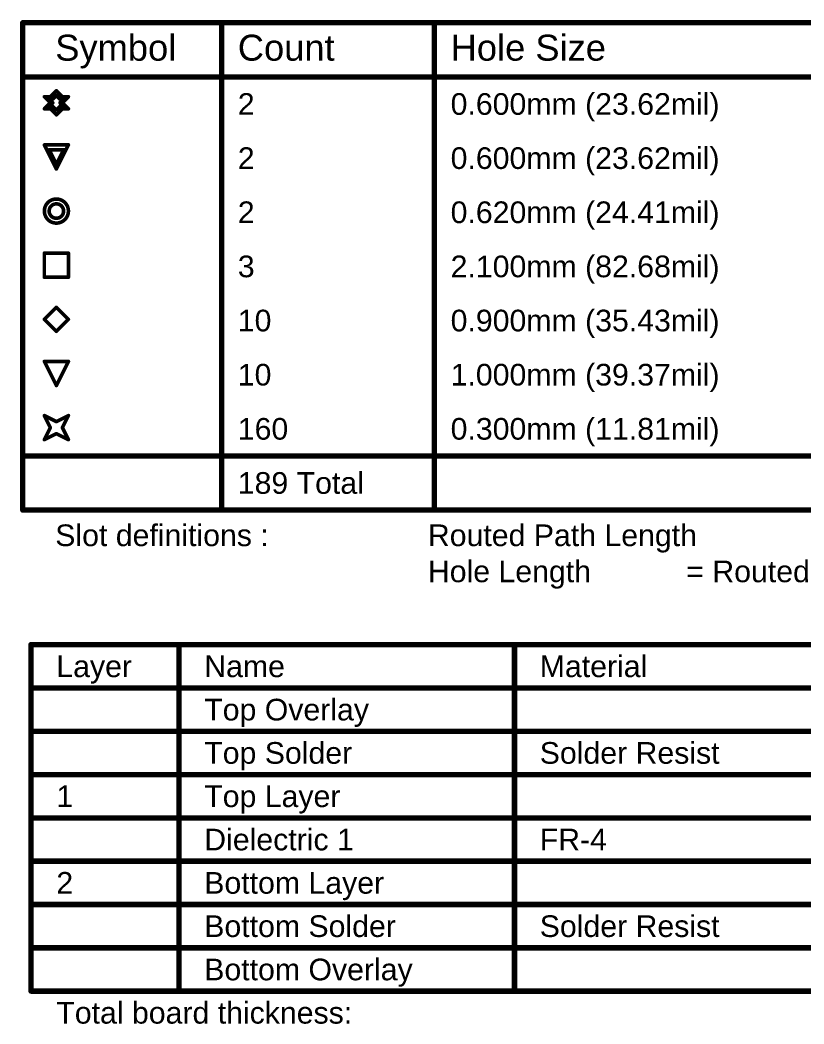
# Model space of a CAD drawing. Header units: inches. Extents: x -5 to 426, y -53 to 116.
# Drawn here: x 83.6 to 138.8, y -38.6 to 32.1 of the extents above; entities that cross this region are included whole.
import ezdxf

# ---------------------------------------------------------------- set-up
doc = ezdxf.new("R2010")
doc.units = ezdxf.units.IN
doc.layers.add('Drill Drawing', color=1, linetype='Continuous')
doc.layers.add('Fabrication', color=76, linetype='Continuous')
doc.styles.add('Arial', font='', dxfattribs={"height": 0.2})
doc.styles.get('Arial').set_extended_font_data('Arial')

msp = doc.modelspace()

# ---------------------------------------------------------------- linework, layer by layer
at = {"layer": 'Drill Drawing'}
for points, const_width in [([(83.782, 31.901), (425.874, 31.901)], 0.381), ([(83.782, -2.389), (83.782, 31.901)], 0.381), ([(97.774, -2.389), (97.774, 31.901)], 0.381), ([(112.756, -2.389), (112.756, 31.901)], 0.381), ([(83.782, 28.091), (425.874, 28.091)], 0.381), ([(85.724, 26.694), (86.147, 27.117)], 0.254), ([(85.893, 26.525), (86.147, 26.779)], 0.254), ([(86.147, 27.117), (86.571, 26.694)], 0.254), ([(86.147, 26.779), (86.401, 26.525)], 0.254), ([(85.301, 26.694), (85.724, 26.271)], 0.254), ([(85.301, 26.694), (85.724, 26.694)], 0.254), ([(85.301, 25.847), (85.724, 26.271)], 0.254), ([(85.639, 26.525), (85.893, 26.271)], 0.254), ([(85.639, 26.525), (85.893, 26.525)], 0.254), ([(85.639, 26.017), (85.893, 26.271)], 0.254), ([(85.639, 26.017), (85.893, 26.017)], 0.254), ([(85.893, 26.017), (86.147, 25.763)], 0.254), ([(86.147, 25.763), (86.401, 26.017)], 0.254), ([(86.401, 26.525), (86.655, 26.525)], 0.254), ([(86.401, 26.271), (86.655, 26.525)], 0.254), ([(86.401, 26.271), (86.655, 26.017)], 0.254), ([(86.401, 26.017), (86.655, 26.017)], 0.254), ([(86.571, 26.694), (86.994, 26.694)], 0.254), ([(86.571, 26.271), (86.994, 26.694)], 0.254), ([(86.571, 26.271), (86.994, 25.847)], 0.254), ([(85.301, 25.847), (85.724, 25.847)], 0.254), ([(85.724, 25.847), (86.147, 25.424)], 0.254), ([(86.147, 25.424), (86.571, 25.847)], 0.254), ([(86.571, 25.847), (86.994, 25.847)], 0.254), ([(85.301, 23.307), (86.994, 23.307)], 0.254), ([(85.301, 23.307), (86.147, 21.614)], 0.254), ([(86.147, 21.614), (86.994, 23.307)], 0.254), ([(85.639, 22.969), (86.655, 22.969)], 0.254), ([(85.639, 22.969), (86.147, 21.953)], 0.254), ([(86.147, 21.953), (86.655, 22.969)], 0.254), ([(85.301, 15.687), (86.994, 15.687)], 0.254), ([(85.301, 13.994), (85.301, 15.687)], 0.254), ([(86.994, 13.994), (86.994, 15.687)], 0.254), ([(85.301, 13.994), (86.994, 13.994)], 0.254), ([(85.301, 11.031), (86.147, 11.877)], 0.254), ([(86.147, 11.877), (86.994, 11.031)], 0.254), ([(85.301, 11.031), (86.147, 10.184)], 0.254), ([(86.147, 10.184), (86.994, 11.031)], 0.254), ([(85.301, 8.067), (86.994, 8.067)], 0.254), ([(85.301, 8.067), (86.147, 6.374)], 0.254), ([(86.147, 6.374), (86.994, 8.067)], 0.254), ([(85.301, 4.257), (86.147, 3.834)], 0.254), ([(85.301, 4.257), (85.724, 3.411)], 0.254), ([(86.147, 3.834), (86.994, 4.257)], 0.254), ([(86.571, 3.411), (86.994, 4.257)], 0.254), ([(85.301, 2.564), (85.724, 3.411)], 0.254), ([(86.571, 3.411), (86.994, 2.564)], 0.254), ([(85.301, 2.564), (86.147, 2.987)], 0.254), ([(86.147, 2.987), (86.994, 2.564)], 0.254), ([(83.782, 1.421), (425.874, 1.421)], 0.381), ([(83.782, -2.389), (425.874, -2.389)], 0.381)]:
    msp.add_lwpolyline(points, dxfattribs=dict(at, const_width=const_width))
for points, const_width in [([(83.687, 31.901, 1), (83.877, 31.901, 1)], 0.191), ([(83.687, 31.901, 1), (83.877, 31.901, 1)], 0.191), ([(97.679, 31.901, 1), (97.869, 31.901, 1)], 0.191), ([(112.661, 31.901, 1), (112.851, 31.901, 1)], 0.191), ([(83.687, 28.091, 1), (83.877, 28.091, 1)], 0.191), ([(86.084, 27.117, 1), (86.211, 27.117, 1)], 0.127), ([(86.084, 27.117, 1), (86.211, 27.117, 1)], 0.127), ([(86.084, 26.779, 1), (86.211, 26.779, 1)], 0.127), ([(86.084, 26.779, 1), (86.211, 26.779, 1)], 0.127), ([(85.237, 26.694, 1), (85.364, 26.694, 1)], 0.127), ([(85.237, 26.694, 1), (85.364, 26.694, 1)], 0.127), ([(85.576, 26.525, 1), (85.703, 26.525, 1)], 0.127), ([(85.576, 26.525, 1), (85.703, 26.525, 1)], 0.127), ([(85.576, 26.017, 1), (85.703, 26.017, 1)], 0.127), ([(85.576, 26.017, 1), (85.703, 26.017, 1)], 0.127), ([(85.66, 26.694, 1), (85.787, 26.694, 1)], 0.127), ([(85.66, 26.694, 1), (85.787, 26.694, 1)], 0.127), ([(85.66, 26.271, 1), (85.787, 26.271, 1)], 0.127), ([(85.66, 26.271, 1), (85.787, 26.271, 1)], 0.127), ([(85.83, 26.525, 1), (85.957, 26.525, 1)], 0.127), ([(85.83, 26.525, 1), (85.957, 26.525, 1)], 0.127), ([(85.83, 26.271, 1), (85.957, 26.271, 1)], 0.127), ([(85.83, 26.271, 1), (85.957, 26.271, 1)], 0.127), ([(85.83, 26.017, 1), (85.957, 26.017, 1)], 0.127), ([(85.83, 26.017, 1), (85.957, 26.017, 1)], 0.127), ([(86.338, 26.525, 1), (86.465, 26.525, 1)], 0.127), ([(86.338, 26.525, 1), (86.465, 26.525, 1)], 0.127), ([(86.338, 26.271, 1), (86.465, 26.271, 1)], 0.127), ([(86.338, 26.271, 1), (86.465, 26.271, 1)], 0.127), ([(86.338, 26.017, 1), (86.465, 26.017, 1)], 0.127), ([(86.338, 26.017, 1), (86.465, 26.017, 1)], 0.127), ([(86.507, 26.694, 1), (86.634, 26.694, 1)], 0.127), ([(86.507, 26.694, 1), (86.634, 26.694, 1)], 0.127), ([(86.507, 26.271, 1), (86.634, 26.271, 1)], 0.127), ([(86.507, 26.271, 1), (86.634, 26.271, 1)], 0.127), ([(86.592, 26.525, 1), (86.719, 26.525, 1)], 0.127), ([(86.592, 26.525, 1), (86.719, 26.525, 1)], 0.127), ([(86.592, 26.017, 1), (86.719, 26.017, 1)], 0.127), ([(86.592, 26.017, 1), (86.719, 26.017, 1)], 0.127), ([(86.93, 26.694, 1), (87.057, 26.694, 1)], 0.127), ([(86.93, 26.694, 1), (87.057, 26.694, 1)], 0.127), ([(85.237, 25.847, 1), (85.364, 25.847, 1)], 0.127), ([(85.237, 25.847, 1), (85.364, 25.847, 1)], 0.127), ([(85.66, 25.847, 1), (85.787, 25.847, 1)], 0.127), ([(85.66, 25.847, 1), (85.787, 25.847, 1)], 0.127), ([(86.084, 25.763, 1), (86.211, 25.763, 1)], 0.127), ([(86.084, 25.763, 1), (86.211, 25.763, 1)], 0.127), ([(86.084, 25.424, 1), (86.211, 25.424, 1)], 0.127), ([(86.084, 25.424, 1), (86.211, 25.424, 1)], 0.127), ([(86.507, 25.847, 1), (86.634, 25.847, 1)], 0.127), ([(86.507, 25.847, 1), (86.634, 25.847, 1)], 0.127), ([(86.93, 25.847, 1), (87.057, 25.847, 1)], 0.127), ([(86.93, 25.847, 1), (87.057, 25.847, 1)], 0.127), ([(85.237, 23.307, 1), (85.364, 23.307, 1)], 0.127), ([(85.237, 23.307, 1), (85.364, 23.307, 1)], 0.127), ([(86.93, 23.307, 1), (87.057, 23.307, 1)], 0.127), ([(86.93, 23.307, 1), (87.057, 23.307, 1)], 0.127), ([(85.576, 22.969, 1), (85.703, 22.969, 1)], 0.127), ([(85.576, 22.969, 1), (85.703, 22.969, 1)], 0.127), ([(86.592, 22.969, 1), (86.719, 22.969, 1)], 0.127), ([(86.592, 22.969, 1), (86.719, 22.969, 1)], 0.127), ([(86.084, 21.953, 1), (86.211, 21.953, 1)], 0.127), ([(86.084, 21.953, 1), (86.211, 21.953, 1)], 0.127), ([(86.084, 21.614, 1), (86.211, 21.614, 1)], 0.127), ([(86.084, 21.614, 1), (86.211, 21.614, 1)], 0.127), ([(86.994, 18.651, 1), (85.301, 18.651, 1)], 0.254), ([(86.655, 18.651, 1), (85.639, 18.651, 1)], 0.254), ([(85.237, 18.651, 1), (85.364, 18.651, 1)], 0.127), ([(85.576, 18.651, 1), (85.703, 18.651, 1)], 0.127), ([(86.592, 18.651, 1), (86.719, 18.651, 1)], 0.127), ([(86.93, 18.651, 1), (87.057, 18.651, 1)], 0.127), ([(85.237, 15.687, 1), (85.364, 15.687, 1)], 0.127), ([(85.237, 15.687, 1), (85.364, 15.687, 1)], 0.127), ([(86.93, 15.687, 1), (87.057, 15.687, 1)], 0.127), ([(86.93, 15.687, 1), (87.057, 15.687, 1)], 0.127), ([(85.237, 13.994, 1), (85.364, 13.994, 1)], 0.127), ([(85.237, 13.994, 1), (85.364, 13.994, 1)], 0.127), ([(86.93, 13.994, 1), (87.057, 13.994, 1)], 0.127), ([(86.93, 13.994, 1), (87.057, 13.994, 1)], 0.127), ([(86.084, 11.877, 1), (86.211, 11.877, 1)], 0.127), ([(86.084, 11.877, 1), (86.211, 11.877, 1)], 0.127), ([(85.237, 11.031, 1), (85.364, 11.031, 1)], 0.127), ([(85.237, 11.031, 1), (85.364, 11.031, 1)], 0.127), ([(86.93, 11.031, 1), (87.057, 11.031, 1)], 0.127), ([(86.93, 11.031, 1), (87.057, 11.031, 1)], 0.127), ([(86.084, 10.184, 1), (86.211, 10.184, 1)], 0.127), ([(86.084, 10.184, 1), (86.211, 10.184, 1)], 0.127), ([(85.237, 8.067, 1), (85.364, 8.067, 1)], 0.127), ([(85.237, 8.067, 1), (85.364, 8.067, 1)], 0.127), ([(86.93, 8.067, 1), (87.057, 8.067, 1)], 0.127), ([(86.93, 8.067, 1), (87.057, 8.067, 1)], 0.127), ([(86.084, 6.374, 1), (86.211, 6.374, 1)], 0.127), ([(86.084, 6.374, 1), (86.211, 6.374, 1)], 0.127), ([(85.237, 4.257, 1), (85.364, 4.257, 1)], 0.127), ([(85.237, 4.257, 1), (85.364, 4.257, 1)], 0.127), ([(86.93, 4.257, 1), (87.057, 4.257, 1)], 0.127), ([(86.93, 4.257, 1), (87.057, 4.257, 1)], 0.127), ([(85.66, 3.411, 1), (85.787, 3.411, 1)], 0.127), ([(85.66, 3.411, 1), (85.787, 3.411, 1)], 0.127), ([(86.084, 3.834, 1), (86.211, 3.834, 1)], 0.127), ([(86.084, 3.834, 1), (86.211, 3.834, 1)], 0.127), ([(86.507, 3.411, 1), (86.634, 3.411, 1)], 0.127), ([(86.507, 3.411, 1), (86.634, 3.411, 1)], 0.127), ([(86.084, 2.987, 1), (86.211, 2.987, 1)], 0.127), ([(86.084, 2.987, 1), (86.211, 2.987, 1)], 0.127), ([(85.237, 2.564, 1), (85.364, 2.564, 1)], 0.127), ([(85.237, 2.564, 1), (85.364, 2.564, 1)], 0.127), ([(86.93, 2.564, 1), (87.057, 2.564, 1)], 0.127), ([(86.93, 2.564, 1), (87.057, 2.564, 1)], 0.127), ([(83.687, 1.421, 1), (83.877, 1.421, 1)], 0.191), ([(83.687, -2.389, 1), (83.877, -2.389, 1)], 0.191), ([(83.687, -2.389, 1), (83.877, -2.389, 1)], 0.191), ([(97.679, -2.389, 1), (97.869, -2.389, 1)], 0.191), ([(112.661, -2.389, 1), (112.851, -2.389, 1)], 0.191)]:
    msp.add_lwpolyline(points, format="xyb", close=True, dxfattribs=dict(at, const_width=const_width))
at = {"layer": 'Fabrication', "const_width": 0.381}
for points in [[(84.366, -36.246), (84.366, -11.862)], [(84.366, -11.862), (199.652, -11.862)], [(94.778, -36.246), (94.778, -11.862)], [(118.393, -36.246), (118.393, -11.862)], [(84.366, -14.91), (199.652, -14.91)], [(84.366, -17.958), (94.778, -17.958)], [(94.778, -17.958), (118.393, -17.958)], [(118.393, -17.958), (140.231, -17.958)], [(84.366, -21.006), (94.778, -21.006)], [(94.778, -21.006), (118.393, -21.006)], [(118.393, -21.006), (140.231, -21.006)], [(84.366, -24.054), (94.778, -24.054)], [(94.778, -24.054), (118.393, -24.054)], [(118.393, -24.054), (140.231, -24.054)], [(84.366, -27.102), (94.778, -27.102)], [(94.778, -27.102), (118.393, -27.102)], [(118.393, -27.102), (140.231, -27.102)], [(84.366, -30.15), (94.778, -30.15)], [(94.778, -30.15), (118.393, -30.15)], [(118.393, -30.15), (140.231, -30.15)], [(84.366, -33.198), (94.778, -33.198)], [(94.778, -33.198), (118.393, -33.198)], [(118.393, -33.198), (140.231, -33.198)], [(84.366, -36.246), (94.778, -36.246)], [(94.778, -36.246), (118.393, -36.246)], [(118.393, -36.246), (140.231, -36.246)]]:
    msp.add_lwpolyline(points, dxfattribs=at)
at = {"layer": 'Fabrication', "const_width": 0.191}
for points in [[(84.271, -11.862, 1), (84.461, -11.862, 1)], [(84.271, -11.862, 1), (84.461, -11.862, 1)], [(94.683, -11.862, 1), (94.873, -11.862, 1)], [(118.298, -11.862, 1), (118.489, -11.862, 1)], [(84.271, -14.91, 1), (84.461, -14.91, 1)], [(84.271, -17.958, 1), (84.461, -17.958, 1)], [(94.683, -17.958, 1), (94.873, -17.958, 1)], [(94.683, -17.958, 1), (94.873, -17.958, 1)], [(118.298, -17.958, 1), (118.489, -17.958, 1)], [(118.298, -17.958, 1), (118.489, -17.958, 1)], [(84.271, -21.006, 1), (84.461, -21.006, 1)], [(94.683, -21.006, 1), (94.873, -21.006, 1)], [(94.683, -21.006, 1), (94.873, -21.006, 1)], [(118.298, -21.006, 1), (118.489, -21.006, 1)], [(118.298, -21.006, 1), (118.489, -21.006, 1)], [(84.271, -24.054, 1), (84.461, -24.054, 1)], [(94.683, -24.054, 1), (94.873, -24.054, 1)], [(94.683, -24.054, 1), (94.873, -24.054, 1)], [(118.298, -24.054, 1), (118.489, -24.054, 1)], [(118.298, -24.054, 1), (118.489, -24.054, 1)], [(84.271, -27.102, 1), (84.461, -27.102, 1)], [(94.683, -27.102, 1), (94.873, -27.102, 1)], [(94.683, -27.102, 1), (94.873, -27.102, 1)], [(118.298, -27.102, 1), (118.489, -27.102, 1)], [(118.298, -27.102, 1), (118.489, -27.102, 1)], [(84.271, -30.15, 1), (84.461, -30.15, 1)], [(94.683, -30.15, 1), (94.873, -30.15, 1)], [(94.683, -30.15, 1), (94.873, -30.15, 1)], [(118.298, -30.15, 1), (118.489, -30.15, 1)], [(118.298, -30.15, 1), (118.489, -30.15, 1)], [(84.271, -33.198, 1), (84.461, -33.198, 1)], [(94.683, -33.198, 1), (94.873, -33.198, 1)], [(94.683, -33.198, 1), (94.873, -33.198, 1)], [(118.298, -33.198, 1), (118.489, -33.198, 1)], [(118.298, -33.198, 1), (118.489, -33.198, 1)], [(84.271, -36.246, 1), (84.461, -36.246, 1)], [(84.271, -36.246, 1), (84.461, -36.246, 1)], [(94.683, -36.246, 1), (94.873, -36.246, 1)], [(94.683, -36.246, 1), (94.873, -36.246, 1)], [(94.683, -36.246, 1), (94.873, -36.246, 1)], [(118.298, -36.246, 1), (118.489, -36.246, 1)], [(118.298, -36.246, 1), (118.489, -36.246, 1)], [(118.298, -36.246, 1), (118.489, -36.246, 1)]]:
    msp.add_lwpolyline(points, format="xyb", close=True, dxfattribs=at)

# ---------------------------------------------------------------- texts
at = {"layer": 'Drill Drawing', "style": 'Arial'}
for s, height, p in [('Symbol', 1.8288, (86.068, 29.234)), ('Count', 1.8288, (98.917, 29.234)), ('Hole Size', 1.8288, (113.899, 29.234)), ('2', 1.524, (98.917, 25.424)), ('0.600mm (23.62mil)', 1.524, (113.899, 25.424)), ('2', 1.524, (98.917, 21.614)), ('0.600mm (23.62mil)', 1.524, (113.899, 21.614)), ('2', 1.524, (98.917, 17.804)), ('0.620mm (24.41mil)', 1.524, (113.899, 17.804)), ('2.100mm (82.68mil)', 1.524, (113.899, 13.994)), ('3', 1.524, (98.917, 13.994)), ('10', 1.524, (98.917, 10.184)), ('0.900mm (35.43mil)', 1.524, (113.899, 10.184)), ('10', 1.524, (98.917, 6.374)), ('1.000mm (39.37mil)', 1.524, (113.899, 6.374)), ('160', 1.524, (98.917, 2.564)), ('0.300mm (11.81mil)', 1.524, (113.899, 2.564)), ('189 Total', 1.524, (98.917, -1.246)), ('Slot definitions :', 1.524, (86.068, -4.928)), ('Routed Path Length', 1.524, (112.298, -4.928)), ('Hole Length', 1.524, (112.298, -7.468)), (' = Routed Path Length + Tool Size = Slot length as defined in the PCB layout', 1.524, (129.895, -7.468))]:
    msp.add_text(s, height=height, dxfattribs=at).set_placement(p)
at = {"layer": 'Fabrication', "style": 'Arial'}
for s, p in [('Layer', (86.144, -14.148)), ('Name', (96.556, -14.148)), ('Material', (120.171, -14.148)), ('Top Overlay', (96.556, -17.196)), ('Top Solder', (96.556, -20.244)), ('Solder Resist', (120.171, -20.244)), ('1', (86.144, -23.292)), ('Top Layer', (96.556, -23.292)), ('Dielectric 1', (96.556, -26.34)), ('FR-4', (120.171, -26.34)), ('2', (86.144, -29.388)), ('Bottom Layer', (96.556, -29.388)), ('Bottom Solder', (96.556, -32.436)), ('Solder Resist', (120.171, -32.436)), ('Bottom Overlay', (96.556, -35.484)), ('Total board thickness:', (86.144, -38.532))]:
    msp.add_text(s, height=1.524, dxfattribs=at).set_placement(p)

doc.saveas('drawing.dxf')
